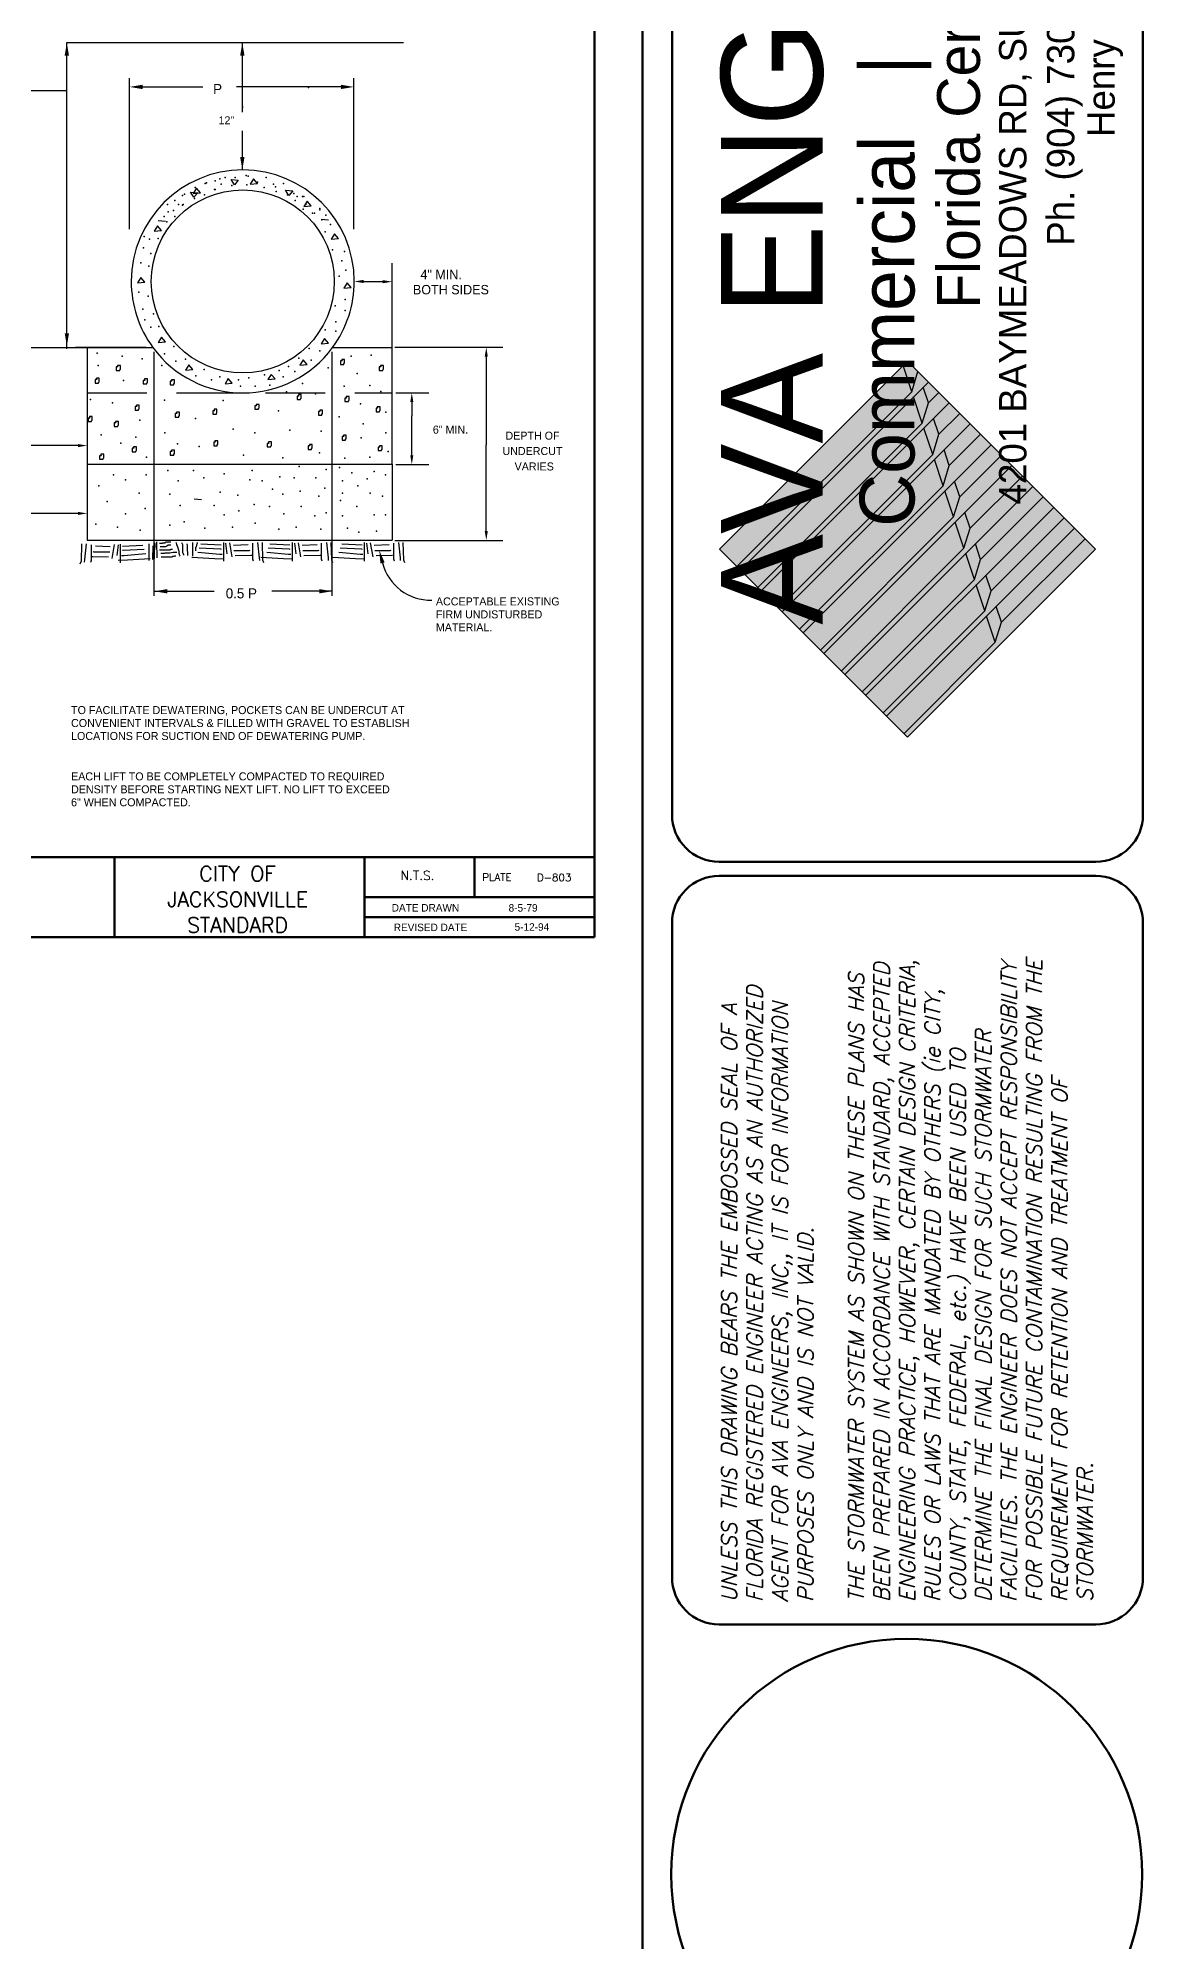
# Paper-space layout 'WS DET' of a CAD drawing. Header units: feet, sheet in inches. Extents: x -12.2 to 22.7, y -7.4 to 15.4.
# Drawn here: x 18.08 to 22.73, y 2.41 to 10.41 of the extents above; entities that cross this region are included whole.
import ezdxf
from ezdxf.enums import TextEntityAlignment as Align

# ---------------------------------------------------------------- set-up
doc = ezdxf.new("R2010")
doc.units = ezdxf.units.FT
doc.header["$MEASUREMENT"] = 0
doc.linetypes.add('HIDDEN', pattern=[0.375, 0.25, -0.125])
doc.layers.add('Border', color=118, linetype='Continuous', lineweight=70)
doc.layers.add('PNT_MRK', color=7, linetype='Continuous')
doc.layers.add('TBLK', color=7, linetype='Continuous')
doc.styles.add('AVA LOGO', font='')
doc.styles.add('ITALICC', font='simplex', dxfattribs={"height": 0.005333})
doc.styles.add('L30', font='simplex.shx', dxfattribs={"oblique": 15, "height": 6})
doc.styles.add('SIMPLEX', font='simplex.shx', dxfattribs={"width": 0.9, "height": 0.08})
doc.styles.get('AVA LOGO').set_extended_font_data('Agency FB')

# ---------------------------------------------------------------- blocks, each defined once
blk = doc.blocks.new('A$Ca8f96253')
h = blk.add_hatch(color=9)
h.paths.add_polyline_path([(34.2851, 3.8691), (34.3109, 3.9534), (34.289, 4.0192), (34.2485, 3.9788)])
h.paths.add_polyline_path([(34.2451, 4.1509), (34.2046, 4.1105), (34.2412, 4.0007), (34.267, 4.0851)])
h.paths.add_polyline_path([(34.2012, 4.2826), (34.1608, 4.2421), (34.1973, 4.1324), (34.2231, 4.2168)])
h.paths.add_polyline_path([(34.1793, 4.3484), (34.1573, 4.4143), (34.1169, 4.3738), (34.1534, 4.2641)])
h.paths.add_polyline_path([(34.1134, 4.5459), (34.073, 4.5055), (34.1095, 4.3958), (34.1354, 4.4801)])
h.paths.add_polyline_path([(34.0657, 4.5274), (34.0915, 4.6118), (34.0695, 4.6776), (34.0291, 4.6372)])
h.paths.add_polyline_path([(34.0256, 4.8093), (33.9852, 4.7689), (34.0218, 4.6591), (34.0476, 4.7435)])
h.paths.add_polyline_path([(34.0037, 4.8751), (33.9817, 4.941), (33.9413, 4.9005), (33.9779, 4.7908)])
h.paths.add_polyline_path([(33.9598, 5.0068), (33.9159, 5.0507), (33.8974, 5.0322), (33.934, 4.9225)])
h = blk.add_hatch(color=8)
h.paths.add_polyline_path([(34.6621, 4.3045), (34.6182, 4.3484), (34.289, 4.0192), (34.3109, 3.9534)])
h.paths.add_polyline_path([(34.2451, 4.1509), (34.267, 4.0851), (34.5743, 4.3923), (34.5304, 4.4362)])
h.paths.add_polyline_path([(34.4865, 4.4801), (34.4426, 4.524), (34.2012, 4.2826), (34.2231, 4.2168)])
h.paths.add_polyline_path([(34.3987, 4.5679), (34.3548, 4.6118), (34.1573, 4.4143), (34.1793, 4.3484)])
h.paths.add_polyline_path([(34.3109, 4.6557), (34.267, 4.6996), (34.1134, 4.5459), (34.1354, 4.4801)])
h.paths.add_polyline_path([(34.2231, 4.7435), (34.1793, 4.7874), (34.0695, 4.6776), (34.0915, 4.6118)])
h.paths.add_polyline_path([(34.1354, 4.8312), (34.0915, 4.8751), (34.0256, 4.8093), (34.0476, 4.7435)])
h.paths.add_polyline_path([(34.0037, 4.9629), (33.9817, 4.941), (34.0037, 4.8751), (34.0476, 4.919)])
h.paths.add_polyline_path([(33.8281, 3.5584), (33.9013, 3.4852), (34.2851, 3.8691), (34.2485, 3.9788)])
h.paths.add_polyline_path([(33.7403, 3.6462), (33.8135, 3.573), (34.2412, 4.0007), (34.2046, 4.1105)])
h.paths.add_polyline_path([(34.1973, 4.1324), (34.1608, 4.2421), (33.6525, 3.7339), (33.7257, 3.6608)])
h.paths.add_polyline_path([(34.1534, 4.2641), (34.1169, 4.3738), (33.5648, 3.8217), (33.6379, 3.7486)])
h.paths.add_polyline_path([(34.1095, 4.3958), (34.073, 4.5055), (33.477, 3.9095), (33.5501, 3.8364)])
h.paths.add_polyline_path([(33.3892, 3.9973), (33.4623, 3.9241), (34.0657, 4.5274), (34.0291, 4.6372)])
h.paths.add_polyline_path([(33.3014, 4.0851), (33.3746, 4.0119), (34.0218, 4.6591), (33.9852, 4.7689)])
h.paths.add_polyline_path([(33.9779, 4.7908), (33.9413, 4.9005), (33.2136, 4.1729), (33.2868, 4.0997)])
h.paths.add_polyline_path([(33.1258, 4.2606), (33.199, 4.1875), (33.934, 4.9225), (33.8974, 5.0322)])
h = blk.add_hatch(color=255)
h.paths.add_polyline_path([(34.3109, 3.9534), (34.2851, 3.8691), (33.9013, 3.4852), (33.9159, 3.4706), (34.706, 4.2606), (34.6621, 4.3045)])
h.paths.add_polyline_path([(34.6182, 4.3484), (34.5743, 4.3923), (34.267, 4.0851), (34.2412, 4.0007), (33.8135, 3.573), (33.8281, 3.5584)])
h.paths.add_polyline_path([(34.1973, 4.1324), (33.7257, 3.6608), (33.7403, 3.6462), (34.5304, 4.4362), (34.4865, 4.4801), (34.2231, 4.2168)])
h.paths.add_polyline_path([(34.1793, 4.3484), (34.1534, 4.2641), (33.6379, 3.7486), (33.6525, 3.7339), (34.4426, 4.524), (34.3987, 4.5679)])
h.paths.add_polyline_path([(34.1095, 4.3958), (33.5501, 3.8364), (33.5648, 3.8217), (34.3548, 4.6118), (34.3109, 4.6557), (34.1354, 4.4801)])
h.paths.add_polyline_path([(34.0657, 4.5274), (33.4623, 3.9241), (33.477, 3.9095), (34.267, 4.6996), (34.2231, 4.7435), (34.0915, 4.6118)])
h.paths.add_polyline_path([(34.0476, 4.7435), (34.0218, 4.6591), (33.3746, 4.0119), (33.3892, 3.9973), (34.1793, 4.7874), (34.1354, 4.8312)])
h.paths.add_polyline_path([(34.0915, 4.8751), (34.0476, 4.919), (34.0037, 4.8751), (33.9779, 4.7908), (33.2868, 4.0997), (33.3014, 4.0851)])
h.paths.add_polyline_path([(33.934, 4.9225), (33.199, 4.1875), (33.2136, 4.1729), (34.0037, 4.9629), (33.9598, 5.0068)])
for p, q in [((33.1258, 4.2606), (33.9159, 5.0507)), ((34.706, 4.2606), (33.9159, 5.0507)), ((33.2136, 4.1729), (34.0037, 4.9629)), ((33.934, 4.9225), (33.8974, 5.0322)), ((33.9779, 4.7908), (33.9413, 4.9005)), ((34.0037, 4.8751), (33.9817, 4.941)), ((33.3014, 4.0851), (34.0915, 4.8751)), ((34.0476, 4.7435), (34.0256, 4.8093)), ((33.3892, 3.9973), (34.1793, 4.7874)), ((34.0218, 4.6591), (33.9852, 4.7689)), ((33.477, 3.9095), (34.267, 4.6996)), ((34.0915, 4.6118), (34.0695, 4.6776)), ((33.5648, 3.8217), (34.3548, 4.6118)), ((34.0657, 4.5274), (34.0291, 4.6372)), ((33.6525, 3.7339), (34.4426, 4.524)), ((34.1095, 4.3958), (34.073, 4.5055)), ((34.1354, 4.4801), (34.1134, 4.5459)), ((33.7403, 3.6462), (34.5304, 4.4362)), ((34.1793, 4.3484), (34.1573, 4.4143)), ((33.8281, 3.5584), (34.6182, 4.3484)), ((34.1534, 4.2641), (34.1169, 4.3738)), ((33.9159, 3.4706), (33.1258, 4.2606)), ((33.9159, 3.4706), (34.706, 4.2606)), ((34.1973, 4.1324), (34.1608, 4.2421)), ((34.2231, 4.2168), (34.2012, 4.2826)), ((34.2412, 4.0007), (34.2046, 4.1105)), ((34.267, 4.0851), (34.2451, 4.1509)), ((34.3109, 3.9534), (34.289, 4.0192)), ((34.2851, 3.8691), (34.2485, 3.9788))]:
    blk.add_line(p, q)
for points in [[(33.199, 4.1875), (33.934, 4.9225), (33.9598, 5.0068)], [(33.2868, 4.0997), (33.9779, 4.7908), (34.0037, 4.8751), (34.0476, 4.919)], [(33.3746, 4.0119), (34.0218, 4.6591), (34.0476, 4.7435), (34.1354, 4.8312)], [(33.4623, 3.9241), (34.0657, 4.5274), (34.0915, 4.6118), (34.2231, 4.7435)], [(33.5501, 3.8364), (34.1095, 4.3958), (34.1354, 4.4801), (34.3109, 4.6557)], [(33.6379, 3.7486), (34.1534, 4.2641), (34.1793, 4.3484), (34.3987, 4.5679)], [(33.7257, 3.6608), (34.1973, 4.1324), (34.2231, 4.2168), (34.4865, 4.4801)], [(33.8135, 3.573), (34.2412, 4.0007), (34.267, 4.0851), (34.5743, 4.3923)], [(33.9013, 3.4852), (34.2851, 3.8691), (34.3109, 3.9534), (34.6621, 4.3045)]]:
    blk.add_lwpolyline(points)
at = {"layer": 'Border'}
for points in [[(32.8026, 11.2123), (32.8026, -11.2123, -0.414214), (32.6047, -11.4103), (1.4979, -11.4103, -0.414214), (1.3, -11.2123), (1.3, 11.2123, -0.414214), (1.4979, 11.4103), (32.6047, 11.4103, -0.414214)], [(32.9263, 9.2142, -0.414214), (33.1242, 9.4121), (34.7076, 9.4121, -0.414214), (34.9055, 9.2142), (34.9055, 3.1445, -0.414214), (34.7076, 2.9466), (33.1242, 2.9466, -0.414214), (32.9263, 3.1445)], [(33.1242, -0.2588, -0.414214), (32.9263, -0.0608), (32.9263, 2.6893, -0.414214), (33.1242, 2.8872), (34.7076, 2.8872, -0.414214), (34.9055, 2.6893), (34.9055, -0.0608, -0.414214), (34.7076, -0.2588)]]:
    blk.add_lwpolyline(points, format="xyb", close=True, dxfattribs=at)
blk.add_circle((33.9126, -1.3093), 0.9896, dxfattribs=at)
at = {"style": 'AVA LOGO'}
for s, height, p in [('AVA ENGINEERS, INC.', 0.4268, (33.5591, 7.0036)), ('Commercial   |   Residential   |   Marine', 0.230472, (33.9454, 7.0036)), ('4201 BAYMEADOWS RD, SUITE 3   |   JACKSONVILLE, FLORIDA 32217', 0.115236, (34.416, 7.0036)), ('Florida Certificate No. 00008161', 0.18, (34.2205, 7.0036)), ('Ph. (904) 730-3223   |   Fx. (904) 730-3226', 0.115236, (34.6172, 7.0036)), ('Henry A. Vorpe Jr. No. 49049', 0.115236, (34.787, 7.0036))]:
    blk.add_text(s, height=height, rotation=90, dxfattribs=at).set_placement(p, align=Align.CENTER)
at = {"insert": (33.1341, -0.1653), "char_height": 0.065, "attachment_point": 1, "rotation": 90, "line_spacing_factor": 0.985714, "style": 'L30'}
blk.add_mtext_dynamic_manual_height_columns('UNLESS THIS DRAWING BEARS THE EMBOSSED SEAL OF A FLORIDA REGISTERED ENGINEER ACTING AS AN AUTHORIZED AGENT FOR AVA ENGINEERS, INC,, IT IS FOR INFORMATION PURPOSES ONLY AND IS NOT VALID.\\P\\PTHE STORMWATER SYSTEM AS SHOWN ON THESE PLANS HAS BEEN PREPARED IN ACCORDANCE WITH STANDARD, ACCEPTED ENGINEERING PRACTICE, HOWEVER, CERTAIN DESIGN CRITERIA, RULES OR LAWS THAT ARE MANDATED BY OTHERS (ie CITY, COUNTY, STATE, FEDERAL, etc.) HAVE BEEN USED TO DETERMINE THE FINAL DESIGN FOR SUCH STORMWATER FACILITIES. THE ENGINEER DOES NOT ACCEPT RESPONSIBILITY FOR POSSIBLE FUTURE CONTAMINATION RESULTING FROM THE REQUIREMENT FOR RETENTION AND TREATMENT OF STORMWATER.', width=2.973664, gutter_width=30, heights=[210.5306], dxfattribs=at)
blk = doc.blocks.new('ROCK')
for p, q in [((-0.24, 0.32), (-0.5, 0.32)), ((-0.5, 0.32), (-0.5, -0.38)), ((0.33, 0.61), (-0.24, 0.61)), ((-0.24, 0.61), (-0.24, 0.45)), ((-0.11, 0.45), (-0.24, 0.32)), ((0.33, -0.09), (0.33, 0.61)), ((-0.5, -0.38), (0.2, -0.38)), ((0.2, -0.25), (0.33, -0.09)), ((0.2, -0.38), (0.2, -0.25))]:
    blk.add_line(p, q)
blk = doc.blocks.new('STNDBLK', base_point=(0, 0))
at = {"layer": 'Border'}
for p, q in [((0, 10.2), (0, 0)), ((7.2, 10.2), (0, 10.2)), ((7.2, 0.4), (7.2, 10.2)), ((0, 0.8), (7.2, 0.8)), ((2.4, 0.8), (2.4, 0)), ((4.9, 0.8), (4.9, 0.4)), ((6, 0.4), (6, 0.8)), ((4.9, 0.4), (7.2, 0.4)), ((4.9, 0.4), (4.9, 0)), ((7.2, 0), (7.2, 0.4)), ((4.9, 0.2), (7.2, 0.2)), ((0, 0), (7.2, 0))]:
    blk.add_line(p, q, dxfattribs=at)
at = {"style": 'ITALICC'}
for s, p in [('CITY OF', (3.632, 0.561)), ('JACKSONVILLE', (3.632, 0.304)), ('STANDARD', (3.632, 0.047))]:
    blk.add_text(s, height=0.15, dxfattribs=at).set_placement(p, align=Align.CENTER)
at = {"style": 'SIMPLEX'}
blk.add_text('PLATE', height=0.075, dxfattribs=at).set_placement((6.078, 0.563))
for s, p in [('DATE DRAWN', (5.51, 0.295)), ('REVISED DATE', (5.561, 0.099))]:
    blk.add_text(s, height=0.075).set_placement(p, align=Align.MIDDLE)
for tag, height, p in [('SCALE', 0.09, (5.431, 0.618)), ('PLATE_NO.', 0.075, (6.796, 0.598))]:
    blk.add_attdef(tag, text='', height=height, dxfattribs=at).set_placement(p, align=Align.MIDDLE)
for tag, p in [('DATE_DRAWN', (6.486, 0.294)), ('REVDATE', (6.574, 0.103))]:
    blk.add_attdef(tag, text='', height=0.075).set_placement(p, align=Align.MIDDLE)

psp = doc.layouts.new('WS DET')

# ---------------------------------------------------------------- linework, layer by layer
for p, q in [((17.92767, 10.18924), (18.20208, 10.18924)), ((19.57295, 8.61793), (19.57295, 9.46244)), ((19.4532, 9.38609), (19.5176, 9.38609)), ((19.53353, 9.38523), (19.48739, 9.38523)), ((18.58929, 9.12985), (18.61994, 9.13264)), ((19.27465, 9.12428), (19.3053, 9.12707)), ((18.29134, 9.10829), (18.29134, 8.61793)), ((19.58425, 9.10942), (20.03776, 9.10942)), ((19.96858, 9.07001), (19.96858, 8.69924)), ((19.58795, 8.91873), (19.72672, 8.91873)), ((19.65558, 8.87931), (19.65558, 8.82133)), ((19.65558, 8.65594), (19.65558, 8.82133)), ((18.25192, 8.69641), (17.96684, 8.69641)), ((19.96858, 8.33708), (19.96858, 8.69924)), ((18.29134, 8.61793), (19.57295, 8.61793)), ((18.29134, 8.61793), (18.29134, 8.29836)), ((19.57295, 8.61793), (19.57295, 8.29836)), ((19.58795, 8.61652), (19.72672, 8.61652)), ((18.25192, 8.41129), (17.85275, 8.41129)), ((18.29134, 8.29836), (19.57295, 8.29836)), ((18.57452, 8.25517), (18.57452, 8.258)), ((18.57452, 8.258), (18.5751, 8.258)), ((18.57452, 8.25291), (18.57452, 8.25517)), ((18.57452, 8.25517), (18.57452, 8.25517)), ((18.57452, 8.2508), (18.57452, 8.25291)), ((18.57452, 8.25291), (18.57452, 8.25291)), ((18.57452, 8.24868), (18.57452, 8.2508)), ((18.57452, 8.2508), (18.57452, 8.2508)), ((18.57452, 8.24642), (18.57452, 8.24868)), ((18.57452, 8.24868), (18.57452, 8.24868)), ((18.57452, 8.2443), (18.57452, 8.24642)), ((18.57452, 8.24642), (18.57452, 8.24642)), ((18.57452, 8.24204), (18.57452, 8.2443)), ((18.57452, 8.2443), (18.57452, 8.2443)), ((18.5751, 8.26011), (18.5751, 8.26308)), ((18.5751, 8.26308), (18.57588, 8.26308)), ((18.5751, 8.258), (18.5751, 8.26011)), ((18.5751, 8.26011), (18.5751, 8.26011)), ((18.57666, 8.28481), (18.57588, 8.28481)), ((18.57588, 8.26519), (18.57588, 8.26816)), ((18.57588, 8.26816), (18.57666, 8.26816)), ((18.57588, 8.26308), (18.57588, 8.26519)), ((18.57588, 8.26519), (18.57588, 8.26519)), ((18.57666, 8.28397), (18.57666, 8.28481)), ((18.57666, 8.28185), (18.57666, 8.28397)), ((18.57666, 8.28397), (18.57666, 8.28397)), ((18.57666, 8.27818), (18.57666, 8.28185)), ((18.57666, 8.28185), (18.57666, 8.28185)), ((18.57666, 8.27536), (18.57666, 8.27818)), ((18.57666, 8.27818), (18.57666, 8.27818)), ((18.57666, 8.27239), (18.57666, 8.27536)), ((18.57666, 8.27536), (18.57666, 8.27536)), ((18.57666, 8.27028), (18.57666, 8.27239)), ((18.57666, 8.27239), (18.57666, 8.27239)), ((18.57666, 8.26816), (18.57666, 8.27028)), ((18.57666, 8.27028), (18.57666, 8.27028)), ((18.58524, 8.22482), (18.58387, 8.29201)), ((18.59537, 8.28552), (18.60044, 8.28552)), ((18.59537, 8.2587), (18.64175, 8.2587)), ((18.59829, 8.27239), (18.62207, 8.27239)), ((18.60044, 8.28552), (18.60258, 8.28623)), ((18.60044, 8.2436), (18.61642, 8.2436)), ((18.60258, 8.28623), (18.60706, 8.28623)), ((18.60706, 8.28623), (18.60921, 8.28764)), ((18.60921, 8.28764), (18.61856, 8.28764)), ((18.61642, 8.2436), (18.61856, 8.24501)), ((18.61856, 8.28764), (18.62071, 8.28975)), ((18.61856, 8.24501), (18.62499, 8.24501)), ((18.62071, 8.28975), (18.62285, 8.29131)), ((18.62207, 8.27239), (18.62441, 8.27324)), ((18.62285, 8.29131), (18.62792, 8.29131)), ((18.62441, 8.27324), (18.62577, 8.27536)), ((18.62499, 8.24501), (18.62714, 8.24571)), ((18.62577, 8.27536), (18.63006, 8.27818)), ((18.62714, 8.24571), (18.63805, 8.24571)), ((18.62792, 8.29131), (18.63084, 8.29046)), ((18.63006, 8.27818), (18.6322, 8.27903)), ((18.63084, 8.29046), (18.63298, 8.29131)), ((18.6322, 8.27903), (18.64234, 8.27903)), ((18.63298, 8.29131), (18.63513, 8.29201)), ((18.63513, 8.29201), (18.64234, 8.29201)), ((18.63805, 8.24571), (18.65189, 8.24783)), ((18.64175, 8.26096), (18.64604, 8.26166)), ((18.64175, 8.2587), (18.64175, 8.26096)), ((18.64604, 8.26166), (18.64955, 8.26166)), ((18.65189, 8.24783), (18.66767, 8.24783)), ((18.66417, 8.29046), (18.66553, 8.28764)), ((18.66553, 8.28764), (18.66631, 8.27903)), ((18.66631, 8.27903), (18.66982, 8.27536)), ((18.66982, 8.27536), (18.67274, 8.26675)), ((18.67274, 8.26675), (18.67411, 8.26308)), ((18.67411, 8.26308), (18.67411, 8.26096)), ((18.67411, 8.26096), (18.67489, 8.25729)), ((18.67489, 8.25729), (18.67644, 8.25433)), ((18.67644, 8.25433), (18.67703, 8.24642)), ((18.67703, 8.24642), (18.67781, 8.23781)), ((18.68794, 8.28834), (18.68872, 8.28623)), ((18.68872, 8.28623), (18.69009, 8.28397)), ((18.69009, 8.28397), (18.69145, 8.28044)), ((18.69145, 8.28044), (18.69223, 8.27677)), ((18.69223, 8.27677), (18.69223, 8.24713)), ((18.69223, 8.24713), (18.69379, 8.24501)), ((18.69379, 8.24501), (18.69515, 8.24134)), ((18.71036, 8.28397), (18.71036, 8.28185)), ((18.71036, 8.28185), (18.71114, 8.27973)), ((18.71114, 8.27973), (18.71114, 8.25433)), ((18.71114, 8.25433), (18.7125, 8.2508)), ((18.7125, 8.2508), (18.7125, 8.23485)), ((18.73355, 8.28834), (18.73355, 8.23132)), ((18.74719, 8.25729), (18.74797, 8.25941)), ((18.74719, 8.25362), (18.74719, 8.25729)), ((18.74797, 8.25941), (18.74855, 8.26308)), ((18.74855, 8.26745), (18.74933, 8.26957)), ((18.74855, 8.26308), (18.74855, 8.26745)), ((18.74933, 8.26957), (18.75089, 8.27324)), ((18.75089, 8.27324), (18.75148, 8.27606)), ((18.75148, 8.27818), (18.75226, 8.28114)), ((18.75148, 8.27606), (18.75148, 8.27818)), ((18.75226, 8.28114), (18.75304, 8.28326)), ((18.75304, 8.28326), (18.7544, 8.28623)), ((18.7544, 8.28623), (18.7544, 8.28834)), ((19.58425, 8.29766), (20.03776, 8.29766)), ((18.57374, 8.22694), (18.57374, 8.22906)), ((18.57374, 8.22906), (18.57452, 8.22906)), ((18.57374, 8.22186), (18.57374, 8.22694)), ((18.57374, 8.22694), (18.57374, 8.22694)), ((18.57452, 8.23922), (18.57452, 8.24204)), ((18.57452, 8.24204), (18.57452, 8.24204)), ((18.57452, 8.23626), (18.57452, 8.23922)), ((18.57452, 8.23922), (18.57452, 8.23922)), ((18.57452, 8.23414), (18.57452, 8.23626)), ((18.57452, 8.23626), (18.57452, 8.23626)), ((18.57452, 8.23202), (18.57452, 8.23414)), ((18.57452, 8.23414), (18.57452, 8.23414)), ((18.57452, 8.22906), (18.57452, 8.23202)), ((18.57452, 8.23202), (18.57452, 8.23202)), ((18.602, 8.22906), (18.64819, 8.22906)), ((18.64819, 8.22906), (18.65111, 8.23132)), ((18.65111, 8.23132), (18.65676, 8.23132)), ((18.65676, 8.23132), (18.6591, 8.23273)), ((18.6591, 8.23273), (18.66417, 8.23273)), ((18.67781, 8.23781), (18.67917, 8.23555)), ((18.67917, 8.23555), (18.68073, 8.23343)), ((18.68073, 8.23343), (18.68151, 8.23202)), ((18.69515, 8.24134), (18.69652, 8.23852)), ((18.69652, 8.23852), (18.69886, 8.23626)), ((18.69886, 8.23626), (18.69886, 8.23555)), ((18.7125, 8.23485), (18.71328, 8.23485))]:
    psp.add_line(p, q)
at = {"linetype": 'HIDDEN'}
psp.add_line((18.29134, 8.91739), (19.57295, 8.91739), dxfattribs=at)
for p in [(18.33363, 9.08458), (18.43809, 9.07258), (18.5219, 9.06073), (18.61622, 9.0819), (18.65559, 9.11253), (18.66436, 9.05127), (18.70373, 9.06002), (19.18082, 9.0644), (19.22467, 9.10378), (19.23325, 9.05564), (19.26833, 9.09503), (19.40008, 9.07258), (19.48427, 9.07611), (18.33714, 9.0332), (18.44449, 8.96954), (18.6043, 9.0332), (18.74758, 8.99001), (18.78266, 9.01626), (18.81326, 8.97251), (18.84814, 8.98563), (18.92708, 8.97251), (18.97073, 8.98126), (19.03641, 8.99438), (19.09761, 9.01189), (19.11515, 8.98563), (19.13697, 9.02939), (19.16328, 9.00751), (19.3038, 9.02276), (19.4258, 8.99876), (18.30514, 8.8905), (18.61619, 8.88697), (18.86214, 8.88527), (18.93585, 8.94625), (18.99704, 8.94625), (19.05824, 8.95063), (19.12955, 8.92197), (19.19564, 8.9574), (19.2506, 8.91449), (19.37084, 8.9454), (19.4792, 8.94893), (19.52559, 8.9231), (18.39791, 8.87666), (18.51309, 8.80284), (18.74696, 8.80962), (19.09585, 8.84236), (19.35019, 8.81653), (19.43964, 8.87158), (19.54625, 8.83714), (18.34996, 8.74088), (18.49594, 8.73227), (18.61794, 8.74949), (18.90502, 8.76501), (18.99623, 8.74949), (19.14224, 8.76148), (19.27457, 8.7564), (19.44315, 8.72888), (19.45172, 8.78731), (19.54625, 8.74949), (18.4324, 8.70658), (18.54076, 8.64814), (18.67134, 8.70305), (18.76236, 8.69274), (18.94809, 8.65675), (19.113, 8.64461), (19.26775, 8.66522), (19.37435, 8.64292), (19.4792, 8.648), (19.55658, 8.67213), (18.40117, 8.57389), (18.53935, 8.57389), (18.62998, 8.59111), (18.73795, 8.59111), (18.86755, 8.57827), (18.98409, 8.59111), (19.10064, 8.56528), (19.18269, 8.60848), (19.29495, 8.59549), (19.35107, 8.6041), (19.40292, 8.5825), (19.49783, 8.58688), (19.54538, 8.57389), (18.34056, 8.52647), (18.45282, 8.5523), (18.50914, 8.49612), (18.63855, 8.49188), (18.67305, 8.54792), (18.78102, 8.56091), (18.8502, 8.50049), (18.92368, 8.48751), (18.97532, 8.5523), (19.02716, 8.54792), (19.07043, 8.51348), (19.1137, 8.49188), (19.16106, 8.56091), (19.18698, 8.50487), (19.25187, 8.56091), (19.26474, 8.48327), (19.29066, 8.51771), (19.36413, 8.54792), (19.36413, 8.49612), (19.42884, 8.52647), (19.46762, 8.55667), (19.48068, 8.49612), (19.53252, 8.48327), (18.37525, 8.46168), (18.45282, 8.40987), (18.53487, 8.43133), (18.68182, 8.44432), (18.82428, 8.44432), (18.86755, 8.4055), (18.92796, 8.42272), (18.99267, 8.44869), (19.05737, 8.44008), (19.11798, 8.40987), (19.19126, 8.44008), (19.29495, 8.41411), (19.35536, 8.46591), (19.42455, 8.44008), (19.49783, 8.4055), (19.54538, 8.4055), (18.3277, 8.36668), (18.41832, 8.3537), (18.51343, 8.34071), (18.63855, 8.36231), (18.69897, 8.37529), (18.7855, 8.34932), (18.90204, 8.3537), (18.99696, 8.37092), (19.09635, 8.34509), (19.16983, 8.3537), (19.24739, 8.40112), (19.27331, 8.34509), (19.36413, 8.40112), (19.38557, 8.34932), (19.43312, 8.3321), (19.5066, 8.33633)]:
    psp.add_point(p)
for points in [[(19.4532, 9.37952), (19.4532, 9.39266), (19.41378, 9.38609)], [(19.53353, 9.3918), (19.53353, 9.37866), (19.57295, 9.38523)], [(19.96201, 9.07001), (19.97515, 9.07001), (19.96858, 9.10942)], [(19.64901, 8.87931), (19.66215, 8.87931), (19.65558, 8.91873)], [(18.25192, 8.70298), (18.25192, 8.68984), (18.29134, 8.69641)], [(19.66215, 8.65594), (19.64901, 8.65594), (19.65558, 8.61652)], [(18.25192, 8.41786), (18.25192, 8.40472), (18.29134, 8.41129)], [(19.97515, 8.33708), (19.96201, 8.33708), (19.96858, 8.29766)]]:
    psp.add_solid(points)
at = {"layer": 'PNT_MRK'}
for p, q in [((18.20575, 9.10329), (18.20575, 10.39001)), ((18.20575, 10.39001), (19.62101, 10.39001)), ((18.94329, 10.09735), (18.94329, 10.39001)), ((18.46934, 9.60627), (18.46934, 10.2404)), ((18.524, 10.20383), (18.77769, 10.20383)), ((19.35735, 10.20383), (18.91865, 10.20383)), ((19.41201, 9.60627), (19.41201, 10.2404)), ((18.94327, 10.12847), (18.94329, 10.11595)), ((18.94329, 9.85479), (18.94329, 10.01858)), ((18.75088, 9.77877), (18.73695, 9.75649)), ((18.7676, 9.75928), (18.75088, 9.77877)), ((18.89575, 9.81499), (18.9264, 9.81221)), ((18.90968, 9.79271), (18.89575, 9.81499)), ((18.9264, 9.81221), (18.90968, 9.79271)), ((18.99048, 9.81776), (18.97655, 9.79548)), ((18.97655, 9.79548), (19.00719, 9.79827)), ((19.00719, 9.79827), (18.99048, 9.81776)), ((19.12421, 9.77043), (19.15485, 9.76765)), ((19.13814, 9.74815), (19.12421, 9.77043)), ((19.15485, 9.76765), (19.13814, 9.74815)), ((18.72581, 9.76208), (18.75645, 9.75929)), ((18.73974, 9.7398), (18.72581, 9.76208)), ((18.73695, 9.75649), (18.7676, 9.75928)), ((18.75645, 9.75929), (18.73974, 9.7398)), ((19.21614, 9.72307), (19.20221, 9.70079)), ((19.20221, 9.70079), (19.23286, 9.70357)), ((19.23286, 9.70357), (19.21614, 9.72307)), ((18.58651, 9.62002), (18.57258, 9.59774)), ((18.60322, 9.60053), (18.58651, 9.62002)), ((18.58929, 9.64232), (18.61994, 9.63953)), ((19.27465, 9.64789), (19.3053, 9.6451)), ((18.57258, 9.59774), (18.60322, 9.60053)), ((19.33037, 9.5866), (19.31644, 9.56432)), ((19.31644, 9.56432), (19.34709, 9.56711)), ((19.34709, 9.56711), (19.33037, 9.5866)), ((18.51686, 9.40279), (18.50293, 9.38051)), ((18.50293, 9.38051), (18.53357, 9.38329)), ((18.53357, 9.38329), (18.51686, 9.40279)), ((19.38331, 9.38051), (19.36938, 9.35823)), ((19.40002, 9.36101), (19.38331, 9.38051)), ((19.36938, 9.35823), (19.40002, 9.36101)), ((18.60322, 9.15213), (18.58929, 9.12985)), ((18.61994, 9.13264), (18.60322, 9.15213)), ((19.28858, 9.14656), (19.27465, 9.12428)), ((19.3053, 9.12707), (19.28858, 9.14656)), ((18.00244, 9.10893), (18.46589, 9.10893)), ((18.10281, 9.10837), (18.31897, 9.10837)), ((18.53975, 9.10829), (18.24222, 9.10829)), ((18.25383, 9.10829), (18.56757, 9.10829)), ((18.57341, 8.06448), (18.57341, 9.09009)), ((19.19956, 9.05697), (19.18563, 9.03469)), ((19.21628, 9.03747), (19.19956, 9.05697)), ((19.32099, 8.06448), (19.32099, 9.09009)), ((19.32258, 9.10829), (19.57295, 9.10829)), ((18.71818, 9.03509), (18.70425, 9.01281)), ((18.70425, 9.01281), (18.73489, 9.01559)), ((18.73489, 9.01559), (18.71818, 9.03509)), ((18.88442, 8.9782), (18.87049, 8.95592)), ((18.90114, 8.95871), (18.88442, 8.9782)), ((19.06392, 8.99571), (19.04999, 8.97343)), ((19.04999, 8.97343), (19.08063, 8.97621)), ((19.08063, 8.97621), (19.06392, 8.99571)), ((19.18563, 9.03469), (19.21628, 9.03747)), ((18.87049, 8.95592), (18.90114, 8.95871)), ((18.74053, 8.47217), (18.77117, 8.46938)), ((18.57341, 8.08401), (18.82495, 8.08401)), ((19.32099, 8.08401), (19.06779, 8.08401))]:
    psp.add_line(p, q, dxfattribs=at)
for points in [[(18.26756, 8.2827), (18.26542, 8.21), (18.26094, 8.19829)], [(18.28666, 8.2827), (18.27926, 8.21805), (18.27867, 8.20633)], [(18.3079, 8.27973), (18.3079, 8.21297), (18.30498, 8.20492)], [(18.38586, 8.24826), (18.32116, 8.24896), (18.31687, 8.24967)], [(18.388, 8.27098), (18.32564, 8.27324)], [(18.40496, 8.28058), (18.39463, 8.22172)], [(18.42114, 8.27973), (18.41529, 8.23499)], [(18.42991, 8.28199), (18.42991, 8.20407)], [(18.52462, 8.27606), (18.43946, 8.27239)], [(18.53125, 8.25997), (18.44238, 8.2556), (18.43946, 8.25475)], [(18.55035, 8.28383), (18.55035, 8.21396)], [(18.56653, 8.27493), (18.56516, 8.21763)], [(18.75654, 8.24769), (18.84834, 8.2395), (18.85789, 8.24035)], [(18.76239, 8.26675), (18.85126, 8.26237), (18.85419, 8.26152)], [(18.76902, 8.28284), (18.85419, 8.27917)], [(18.86374, 8.28877), (18.86374, 8.21085)], [(18.87251, 8.28651), (18.87835, 8.24176)], [(18.88868, 8.28735), (18.89901, 8.22849)], [(18.90564, 8.27776), (18.968, 8.28001)], [(18.90778, 8.25503), (18.97248, 8.25574), (18.97677, 8.25644)], [(18.98574, 8.28651), (18.98574, 8.21974), (18.98866, 8.2117)], [(19.00698, 8.28947), (19.01439, 8.22482), (19.01497, 8.21311)], [(19.02608, 8.28947), (19.02822, 8.21678), (19.03271, 8.20506)], [(19.04596, 8.24769), (19.13775, 8.2395), (19.1473, 8.24035)], [(19.05181, 8.26675), (19.14068, 8.26237), (19.1436, 8.26152)], [(19.05843, 8.28284), (19.1436, 8.27917)], [(19.15315, 8.28877), (19.15315, 8.21085)], [(19.16192, 8.28651), (19.16777, 8.24176)], [(19.1781, 8.28735), (19.18842, 8.22849)], [(19.19505, 8.27776), (19.25742, 8.28001)], [(19.1972, 8.25503), (19.2619, 8.25574), (19.26619, 8.25644)], [(19.27515, 8.28651), (19.27515, 8.21974), (19.27808, 8.2117)], [(19.29639, 8.28947), (19.3038, 8.22482), (19.30439, 8.21311)], [(19.31549, 8.28947), (19.31764, 8.21678), (19.32212, 8.20506)], [(19.34882, 8.24769), (19.44061, 8.2395), (19.45016, 8.24035)], [(19.35467, 8.26675), (19.44354, 8.26237), (19.44646, 8.26152)], [(19.36129, 8.28284), (19.44646, 8.27917)], [(19.45601, 8.28877), (19.45601, 8.21085)], [(19.46478, 8.28651), (19.47063, 8.24176)], [(19.48096, 8.28735), (19.49129, 8.22849)], [(19.49791, 8.27776), (19.56028, 8.28001)], [(19.50006, 8.25503), (19.56476, 8.25574), (19.56905, 8.25644)], [(19.57801, 8.28651), (19.57801, 8.21974), (19.58094, 8.2117)], [(19.59926, 8.28947), (19.60666, 8.22482), (19.60725, 8.21311)], [(19.61836, 8.28947), (19.6205, 8.21678), (19.62498, 8.20506)], [(18.38079, 8.22765), (18.31453, 8.22906), (18.31083, 8.22906)], [(18.55561, 8.22101), (18.4607, 8.21438), (18.42114, 8.21367)], [(18.5371, 8.24092), (18.4453, 8.23273), (18.43575, 8.23358)], [(18.7314, 8.22779), (18.82632, 8.22115), (18.86588, 8.22045)], [(18.91285, 8.23442), (18.97911, 8.23583), (18.98281, 8.23583)], [(19.02082, 8.22779), (19.11573, 8.22115), (19.15529, 8.22045)], [(19.20226, 8.23442), (19.26853, 8.23583), (19.27223, 8.23583)], [(19.32368, 8.22779), (19.41859, 8.22115), (19.45816, 8.22045)], [(19.50512, 8.23442), (19.57139, 8.23583), (19.57509, 8.23583)]]:
    psp.add_lwpolyline(points, dxfattribs=at)
for points, format in [([(19.51882, 8.25602, 0, 0.0182, 0), (19.53242, 8.20308, 0, 0, 0)], "xyseb"), ([(19.53242, 8.20308, 0.3496924), (19.73924, 8.04697, -1.0891319)], "xyb")]:
    psp.add_lwpolyline(points, format=format, dxfattribs=at)
psp.add_circle((18.94508, 9.38609), 0.38461, dxfattribs=at)
for start, end in [(0.10295, 179.89705), (179.89705, 216.347754), (323.652246, 0.10295), (216.347754, 323.652246)]:
    psp.add_arc((18.94508, 9.38609), 0.4687, start, end, dxfattribs=at)
for p in [(19.2218, 10.20129), (18.74531, 9.78157), (18.7871, 9.79828), (18.79267, 9.80105), (18.8261, 9.77322), (18.82889, 9.80941), (18.82889, 9.7732), (18.84839, 9.81778), (18.85396, 9.7955), (18.87068, 9.82333), (18.89854, 9.78991), (18.91247, 9.82333), (18.95983, 9.83169), (18.96262, 9.79271), (18.96819, 9.82892), (19.00719, 9.80385), (19.03505, 9.78157), (19.04341, 9.82333), (19.07406, 9.7955), (19.08242, 9.78434), (19.0852, 9.76486), (19.11585, 9.79827), (18.6283, 9.70914), (18.65337, 9.68408), (18.65894, 9.72586), (18.67566, 9.70916), (18.69237, 9.74815), (18.69237, 9.70637), (18.69516, 9.70914), (18.70073, 9.75371), (18.74252, 9.73421), (18.78431, 9.75094), (19.13256, 9.75092), (19.16042, 9.75649), (19.166, 9.72586), (19.17435, 9.74258), (19.19664, 9.74258), (19.19943, 9.68966), (19.20221, 9.74257), (19.21057, 9.70916), (19.26908, 9.69243), (19.26908, 9.68688), (18.61437, 9.65901), (18.62551, 9.63673), (18.63108, 9.67852), (18.65894, 9.65903), (19.23843, 9.67294), (19.24679, 9.67295), (19.27744, 9.64509), (19.29415, 9.66458), (19.31365, 9.62559), (18.528, 9.52812), (18.53079, 9.57546), (18.55307, 9.56432), (18.58929, 9.56711), (19.29137, 9.59496), (18.51686, 9.46406), (18.55029, 9.45013), (18.55865, 9.50305), (19.32201, 9.51976), (19.36102, 9.47242), (19.37216, 9.51141), (19.34987, 9.40836), (19.37773, 9.43342), (18.5085, 9.34152), (18.5475, 9.32481), (19.33316, 9.28303), (19.37495, 9.31088), (18.52521, 9.26911), (18.53357, 9.22455), (18.56979, 9.24961), (19.33594, 9.21619), (19.37495, 9.26354), (18.55865, 9.19391), (18.59208, 9.19669), (19.29137, 9.18277), (19.33594, 9.1772)]:
    psp.add_point(p, dxfattribs=at)
for points in [[(18.21466, 10.33532), (18.19644, 10.33539), (18.20575, 10.39001)], [(18.95245, 10.33536), (18.93423, 10.33535), (18.94329, 10.39001)], [(18.524, 10.19472), (18.524, 10.21294), (18.46934, 10.20383)], [(19.35735, 10.21294), (19.35735, 10.19472), (19.41201, 10.20383)], [(18.93418, 9.90945), (18.9524, 9.90945), (18.94329, 9.85479)], [(18.19664, 9.16867), (18.21485, 9.16867), (18.20575, 9.11401)], [(18.62807, 8.0749), (18.62807, 8.09312), (18.57341, 8.08401)], [(19.26633, 8.09312), (19.26633, 8.0749), (19.32099, 8.08401)]]:
    psp.add_solid(points, dxfattribs=at)

# ---------------------------------------------------------------- block references
at = {"xscale": 0.0210226522229299, "yscale": 0.0210226522229299, "zscale": 0.0210226522229299}
for p in [(19.36617, 9.04576), (18.3348, 8.96686), (18.42406, 9.02007), (18.53749, 8.96347), (18.65111, 8.95994), (19.52949, 9.01993), (19.18394, 8.89798), (19.38507, 8.88937), (18.30557, 8.80524), (18.50319, 8.85337), (18.67157, 8.82416), (18.82982, 8.83615), (19.00698, 8.85676), (19.2734, 8.83262), (19.51565, 8.84632), (18.41548, 8.78463), (19.37299, 8.72775), (18.3537, 8.64715), (18.4911, 8.67806), (18.65111, 8.66437), (18.83333, 8.70375), (19.05843, 8.69867), (19.23033, 8.68823), (19.52422, 8.683)]:
    psp.add_blockref('ROCK', p, dxfattribs=at)
at = {"layer": 'PNT_MRK', "xscale": 0.4204530444585977, "yscale": 0.4204530444585977, "zscale": 0.4204530444585977}
psp.add_blockref('STNDBLK', (17.39628, 6.62967), dxfattribs=at).add_auto_attribs({'DATE_DRAWN': '8-5-79', 'REVDATE': '5-12-94', 'PLATE_NO.': 'D-803', 'SCALE': 'N.T.S.'})
at = {"layer": 'TBLK'}
psp.add_blockref('A$Ca8f96253', (-12.17702, 4.00045), dxfattribs=at)

# ---------------------------------------------------------------- texts
for s, height, p in [('BOTH SIDES', 0.039417, (19.81995, 9.35178)), ('4" MIN. ', 0.039417, (19.78623, 9.41544)), ('6" MIN. ', 0.033636, (19.82443, 8.76332)), ('DEPTH OF', 0.033636, (20.16282, 8.73805)), ('UNDERCUT', 0.033636, (20.16282, 8.67341)), ('VARIES   ', 0.033636, (20.18874, 8.60862))]:
    psp.add_text(s, height=height).set_placement(p, align=Align.MIDDLE_CENTER)
at = {"layer": 'PNT_MRK'}
for s, height, p in [('P', 0.04205, (18.83936, 10.19502)), ('0.5 P', 0.042045, (18.93914, 8.0752))]:
    psp.add_text(s, height=height, dxfattribs=at).set_placement(p, align=Align.MIDDLE)
for s, height, p in [('   12"  ', 0.033636, (18.80572, 10.04677)), ('ACCEPTABLE EXISTING ', 0.0336362, (19.75684, 8.02453)), ('FIRM UNDISTURBED   ', 0.0336362, (19.75684, 7.97008)), ('MATERIAL.             ', 0.0336362, (19.75684, 7.91562)), ('TO FACILITATE DEWATERING, POCKETS CAN BE UNDERCUT AT                            ', 0.0336362, (18.22341, 7.5678)), ('CONVENIENT INTERVALS & FILLED WITH GRAVEL TO ESTABLISH       ', 0.0336362, (18.22341, 7.51334)), ('LOCATIONS FOR SUCTION END OF DEWATERING PUMP.                                       ', 0.0336362, (18.22341, 7.45888)), ('EACH LIFT TO BE COMPLETELY COMPACTED TO REQUIRED                          ', 0.0336362, (18.22341, 7.28916)), ('6" WHEN COMPACTED.                                 ', 0.0336362, (18.22341, 7.18024)), ('DENSITY BEFORE STARTING NEXT LIFT. NO LIFT TO EXCEED', 0.0336362, (18.22341, 7.2347))]:
    psp.add_text(s, height=height, dxfattribs=at).set_placement(p)

doc.saveas('drawing.dxf')
